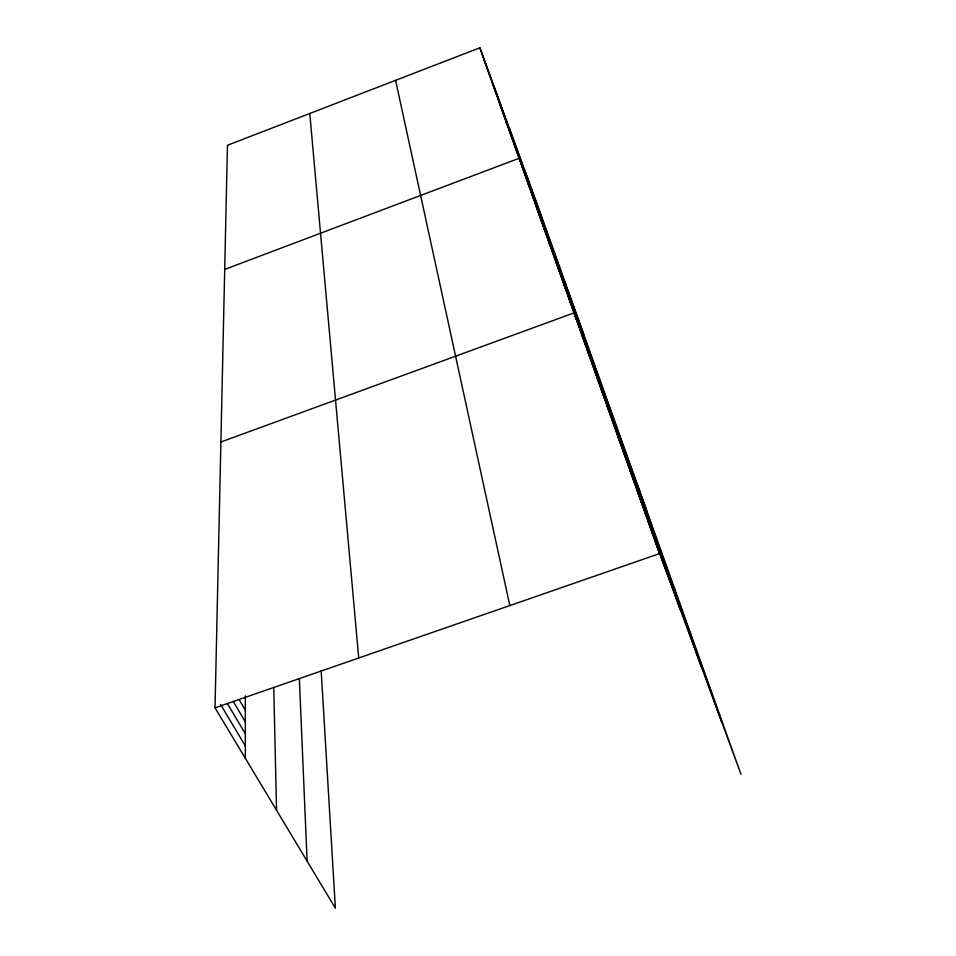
<?xml version="1.0" encoding="UTF-8"?>
<svg xmlns="http://www.w3.org/2000/svg" width="956" height="956" viewBox="0 0 956 956"><rect width="100%" height="100%" fill="white"/><g stroke="black" fill="none" stroke-linecap="round" stroke-linejoin="round"><path stroke-width="1.43" d="M321.168 670.67L335.377 908.2L215.028 707.858L227.444 145.276L479.864 47.8L538.156 206.878L740.972 774.288L655.601 542.482M224.708 269.413L519.108 158.278M220.896 441.983L574.042 312.899L646.579 510.205M215.028 707.858L659.556 553.608L479.864 47.8M220.561 704.452L245.345 745.955M227.468 703.712L245.334 733.79M233.216 701.357L245.322 721.852M239.323 699.9L245.31 710.105M537.176 209.137L555.89 260.271M541.084 220.131L564.207 283.657M549.21 243.003L570.756 302.036M555.603 261L577.567 321.18M562.271 279.761L584.678 341.149M569.226 299.359L589.577 354.939M581.762 334.636L602.818 392.127M587.115 349.693L611.302 415.991M595.469 373.21L617.194 432.53M601.264 389.534L623.276 449.607M607.263 406.408L629.55 467.257M613.453 423.855L632.776 476.303M616.644 432.805L639.373 494.861M623.169 451.172L646.208 514.053M629.92 470.197L653.271 533.926M636.923 489.914L656.903 544.119M640.52 500.048L664.36 565.068M647.917 520.865L668.184 575.835M651.729 531.572L672.092 586.793M483.664 58.495L505.007 117.289M491.635 80.949L512.297 137.784M498.697 100.834L520.016 159.461M506.178 121.878L528.19 182.417M514.113 144.213L583.925 334.923M520.817 163.07L542.315 222.127M527.855 182.895L549.927 243.505M535.264 203.759L551.887 249.026M524.055 168.387L721.888 722.569M509.094 127.554L701.226 666.559M494.121 86.721L680.11 609.331M395.581 80.34L509.823 605.566M309.768 113.489L358.727 658.003M299.348 678.784L307.115 861.153M273.763 687.46L276.547 810.258M245.298 695.741L245.357 758.335"/></g></svg>
